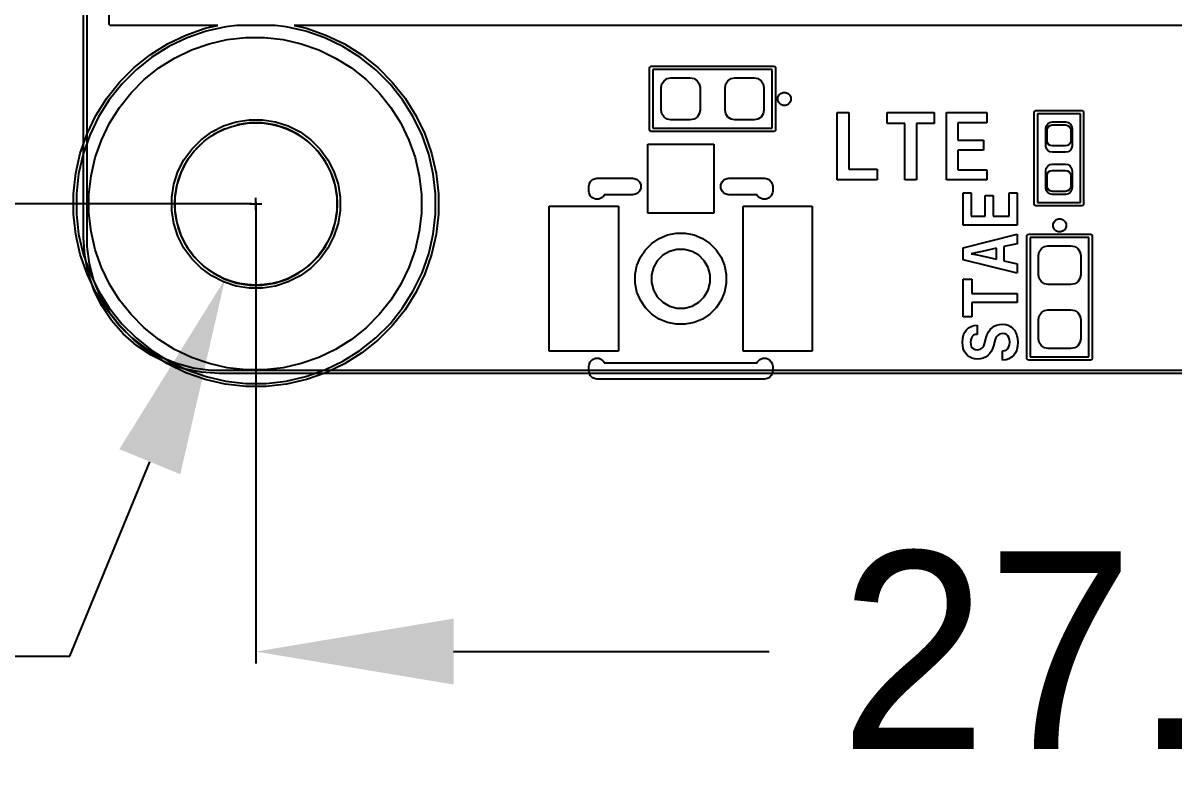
# Model space of a CAD drawing. Extents: x 100 to 191, y -173 to -30.
# Drawn here: x 131.02 to 148.49, y -172.64 to -161.05 of the extents above; entities that cross this region are included whole.
import ezdxf

# ---------------------------------------------------------------- set-up
doc = ezdxf.new("R2010")
doc.units = 0
doc.layers.get('0').update_dxf_attribs({"linetype": 'CONTINUOUS'})
doc.layers.get('Defpoints').update_dxf_attribs({"linetype": 'CONTINUOUS'})
doc.layers.add('BLACK', color=7, linetype='CONTINUOUS')
doc.dimstyles.get("Standard").update_dxf_attribs({"dimtxt": 3, "dimasz": 3, "dimexe": 0.18, "dimexo": 0.0625, "dimgap": 0.09, "dimtad": 0, "dimtih": 1, "dimtoh": 1, "dimzin": 0, "dimdsep": 46, "dimtxsty": 'Standard', "dimcen": 0.09, "dimclrd": 3, "dimclre": 3, "dimclrt": 3, "dimadec": 0, "dimazin": 0, "dimtfac": 1, "dimtofl": 0, "dimtmove": 0, "dimatfit": 3, "dimfxl": 1, "dimtolj": 1, "dimtzin": 0, "dimarcsym": 0})

# ---------------------------------------------------------------- blocks, each defined once
blk = doc.blocks.new('*D12')
at = {"color": 3, "linetype": 'Continuous', "lineweight": -2}
for p, q in [((134.466, -163.8), (134.647, -163.8)), ((134.556, -163.89), (134.556, -163.71)), ((131.731, -170.669), (132.946, -167.714)), ((128.731, -170.669), (131.731, -170.669))]:
    blk.add_line(p, q, dxfattribs=at)
at = {"color": 3, "linetype": 'Continuous'}
blk.add_solid([(132.484, -167.524), (133.409, -167.904), (134.088, -164.939)], dxfattribs=at)
at = {"layer": 'Defpoints', "color": 0, "linetype": 'Continuous'}
for p in [(135.025, -162.661), (134.088, -164.939)]:
    blk.add_point(p, dxfattribs=at)
at = {"color": 3, "linetype": 'Continuous', "insert": (122.641, -170.669), "char_height": 3, "attachment_point": 5}
blk.add_mtext('\\A1;∅2.46', dxfattribs=at)
blk = doc.blocks.new('*D13')
at = {"color": 3, "linetype": 'Continuous', "lineweight": -2}
for p, q in [((134.556, -163.773), (134.556, -170.777)), ((162.319, -163.773), (162.319, -170.777)), ((137.556, -170.597), (142.348, -170.597)), ((159.319, -170.597), (154.528, -170.597))]:
    blk.add_line(p, q, dxfattribs=at)
at = {"color": 3, "linetype": 'Continuous'}
for points in [[(137.556, -170.097), (137.556, -171.097), (134.556, -170.597)], [(159.319, -170.097), (159.319, -171.097), (162.319, -170.597)]]:
    blk.add_solid(points, dxfattribs=at)
at = {"layer": 'Defpoints', "color": 0, "linetype": 'Continuous'}
for p in [(134.556, -163.71), (162.319, -163.71), (162.319, -170.597)]:
    blk.add_point(p, dxfattribs=at)
at = {"color": 3, "linetype": 'Continuous', "insert": (148.438, -170.597), "char_height": 3, "attachment_point": 5}
blk.add_mtext('\\A1;27.76', dxfattribs=at)
blk = doc.blocks.new('*D15')
at = {"color": 3, "linetype": 'Continuous', "lineweight": -2}
for p, q in [((134.512, -52.396), (105.871, -52.391)), ((106.05, -55.391), (106.042, -106.503)), ((106.033, -160.795), (106.041, -109.683)), ((134.494, -163.8), (105.853, -163.795))]:
    blk.add_line(p, q, dxfattribs=at)
at = {"color": 3, "linetype": 'Continuous'}
for points in [[(105.55, -55.391), (106.55, -55.391), (106.051, -52.391)], [(105.533, -160.795), (106.533, -160.795), (106.033, -163.795)]]:
    blk.add_solid(points, dxfattribs=at)
at = {"layer": 'Defpoints', "color": 0, "linetype": 'Continuous'}
for p in [(134.575, -52.396), (106.033, -163.795), (134.556, -163.8)]:
    blk.add_point(p, dxfattribs=at)
at = {"color": 3, "linetype": 'Continuous', "insert": (106.042, -108.093), "char_height": 3, "attachment_point": 5}
blk.add_mtext('\\A1;111.40', dxfattribs=at)

msp = doc.modelspace()

# ---------------------------------------------------------------- linework, layer by layer
at = {"linetype": 'Continuous'}
msp.add_circle((134.5565, -163.8), 1.232059, dxfattribs=at)
at = {"layer": 'BLACK', "linetype": 'Continuous'}
for p, q in [((132.3295, -161.06557), (132.3295, -128.84057)), ((131.9395, -164.315565), (131.9407, -158.241995)), ((131.9907, -158.242005), (131.9895, -164.31557)), ((132.331403, -161.075137), (132.3295, -161.06557)), ((132.344933, -161.088667), (132.331403, -161.075137)), ((132.3545, -161.09057), (132.344933, -161.088667)), ((133.97617, -161.09057), (132.3545, -161.09057)), ((133.21418, -161.371255), (133.494553, -161.236234)), ((133.494553, -161.236234), (133.788281, -161.133454)), ((133.800934, -161.177374), (133.512044, -161.278461)), ((133.788281, -161.133454), (133.97617, -161.09057)), ((134.099326, -161.109268), (133.800934, -161.177374)), ((134.265278, -161.09057), (134.099326, -161.109268)), ((134.847722, -161.09057), (134.265278, -161.09057)), ((135.013674, -161.109268), (134.847722, -161.09057)), ((135.312066, -161.177374), (135.013674, -161.109268)), ((161.73837, -161.09057), (135.13683, -161.09057)), ((135.13683, -161.09057), (135.324719, -161.133454)), ((135.600956, -161.278461), (135.312066, -161.177374)), ((135.324719, -161.133454), (135.618447, -161.236234)), ((135.618447, -161.236234), (135.89882, -161.371255)), ((132.950687, -161.536819), (133.21418, -161.371255)), ((133.236289, -161.411258), (132.977136, -161.574095)), ((133.512044, -161.278461), (133.236289, -161.411258)), ((133.577592, -161.462477), (133.845033, -161.368895)), ((133.845033, -161.368895), (134.12127, -161.305846)), ((134.12127, -161.305846), (134.402829, -161.274122)), ((134.402829, -161.274122), (134.686171, -161.274122)), ((134.686171, -161.274122), (134.96773, -161.305846)), ((134.96773, -161.305846), (135.243967, -161.368895)), ((135.243967, -161.368895), (135.511408, -161.462477)), ((135.876711, -161.411258), (135.600956, -161.278461)), ((136.135864, -161.574095), (135.876711, -161.411258)), ((135.89882, -161.371255), (136.162313, -161.536819)), ((132.707388, -161.730843), (132.950687, -161.536819)), ((132.977136, -161.574095), (132.737844, -161.764923)), ((133.082398, -161.736161), (133.32231, -161.585414)), ((133.32231, -161.585414), (133.577592, -161.462477)), ((135.511408, -161.462477), (135.76669, -161.585414)), ((135.76669, -161.585414), (136.006602, -161.736161)), ((136.375156, -161.764923), (136.135864, -161.574095)), ((136.162313, -161.536819), (136.405612, -161.730843)), ((132.487343, -161.950888), (132.707388, -161.730843)), ((132.860873, -161.912821), (133.082398, -161.736161)), ((136.006602, -161.736161), (136.228127, -161.912821)), ((136.405612, -161.730843), (136.625657, -161.950888)), ((140.532, -161.73557), (140.533903, -161.726003)), ((140.532, -162.67557), (140.532, -161.73557)), ((140.533903, -161.726003), (140.547433, -161.712473)), ((140.547433, -161.712473), (140.557, -161.71057)), ((140.557, -161.71057), (142.417, -161.71057)), ((140.582, -161.76057), (140.582, -162.65057)), ((142.392, -161.76057), (140.582, -161.76057)), ((142.392, -162.65057), (142.392, -161.76057)), ((142.417, -161.71057), (142.426567, -161.712473)), ((142.426567, -161.712473), (142.440097, -161.726003)), ((142.440097, -161.726003), (142.442, -161.73557)), ((142.442, -161.73557), (142.442, -162.67557)), ((132.737844, -161.764923), (132.521423, -161.981344)), ((132.660521, -162.113173), (132.860873, -161.912821)), ((136.228127, -161.912821), (136.428479, -162.113173)), ((136.591577, -161.981344), (136.375156, -161.764923)), ((140.718228, -161.976624), (140.750202, -161.928772)), ((140.718228, -161.976624), (140.750202, -161.928772)), ((140.750202, -161.928772), (140.798054, -161.896798)), ((140.750202, -161.928772), (140.798054, -161.896798)), ((140.798054, -161.896798), (140.8545, -161.88557)), ((140.798054, -161.896798), (140.8545, -161.88557)), ((140.8545, -161.88557), (141.1495, -161.88557)), ((140.8545, -161.88557), (141.1495, -161.88557)), ((141.1495, -161.88557), (141.205946, -161.896798)), ((141.1495, -161.88557), (141.205946, -161.896798)), ((141.205946, -161.896798), (141.253798, -161.928772)), ((141.205946, -161.896798), (141.253798, -161.928772)), ((141.253798, -161.928772), (141.285772, -161.976624)), ((141.253798, -161.928772), (141.285772, -161.976624)), ((141.688228, -161.976624), (141.720202, -161.928772)), ((141.688228, -161.976624), (141.720202, -161.928772)), ((141.720202, -161.928772), (141.768054, -161.896798)), ((141.720202, -161.928772), (141.768054, -161.896798)), ((141.768054, -161.896798), (141.8245, -161.88557)), ((141.768054, -161.896798), (141.8245, -161.88557)), ((141.8245, -161.88557), (142.1195, -161.88557)), ((141.8245, -161.88557), (142.1195, -161.88557)), ((142.1195, -161.88557), (142.175946, -161.896798)), ((142.1195, -161.88557), (142.175946, -161.896798)), ((142.175946, -161.896798), (142.223798, -161.928772)), ((142.175946, -161.896798), (142.223798, -161.928772)), ((142.223798, -161.928772), (142.255772, -161.976624)), ((142.223798, -161.928772), (142.255772, -161.976624)), ((132.293319, -162.194187), (132.487343, -161.950888)), ((132.521423, -161.981344), (132.330595, -162.220636)), ((136.782405, -162.220636), (136.591577, -161.981344)), ((136.625657, -161.950888), (136.819681, -162.194187)), ((140.707, -162.03307), (140.718228, -161.976624)), ((140.707, -162.03307), (140.718228, -161.976624)), ((140.707, -162.37807), (140.707, -162.03307)), ((140.707, -162.37807), (140.707, -162.03307)), ((141.285772, -161.976624), (141.297, -162.03307)), ((141.285772, -161.976624), (141.297, -162.03307)), ((141.297, -162.03307), (141.297, -162.37807)), ((141.297, -162.03307), (141.297, -162.37807)), ((141.677, -162.03307), (141.688228, -161.976624)), ((141.677, -162.03307), (141.688228, -161.976624)), ((141.677, -162.37807), (141.677, -162.03307)), ((141.677, -162.37807), (141.677, -162.03307)), ((142.255772, -161.976624), (142.267, -162.03307)), ((142.255772, -161.976624), (142.267, -162.03307)), ((142.267, -162.03307), (142.267, -162.37807)), ((142.267, -162.03307), (142.267, -162.37807)), ((142.521443, -162.122423), (142.557491, -162.107491)), ((142.557491, -162.107491), (142.596509, -162.107491)), ((142.596509, -162.107491), (142.632557, -162.122423)), ((132.127755, -162.45768), (132.293319, -162.194187)), ((132.330595, -162.220636), (132.167758, -162.479789)), ((132.483861, -162.334698), (132.660521, -162.113173)), ((136.428479, -162.113173), (136.605139, -162.334698)), ((136.945242, -162.479789), (136.782405, -162.220636)), ((136.819681, -162.194187), (136.985245, -162.45768)), ((142.478921, -162.186061), (142.493853, -162.150013)), ((142.478921, -162.225079), (142.478921, -162.186061)), ((142.493853, -162.261127), (142.478921, -162.225079)), ((142.493853, -162.150013), (142.521443, -162.122423)), ((142.521443, -162.288717), (142.493853, -162.261127)), ((142.632557, -162.122423), (142.660147, -162.150013)), ((142.660147, -162.261127), (142.632557, -162.288717)), ((142.660147, -162.150013), (142.675079, -162.186061)), ((142.675079, -162.225079), (142.660147, -162.261127)), ((142.675079, -162.186061), (142.675079, -162.225079)), ((131.992734, -162.738053), (132.127755, -162.45768)), ((132.333114, -162.57461), (132.483861, -162.334698)), ((136.605139, -162.334698), (136.755886, -162.57461)), ((136.985245, -162.45768), (137.120266, -162.738053)), ((140.718228, -162.434516), (140.707, -162.37807)), ((140.718228, -162.434516), (140.707, -162.37807)), ((140.750202, -162.482368), (140.718228, -162.434516)), ((140.750202, -162.482368), (140.718228, -162.434516)), ((141.285772, -162.434516), (141.253798, -162.482368)), ((141.285772, -162.434516), (141.253798, -162.482368)), ((141.297, -162.37807), (141.285772, -162.434516)), ((141.297, -162.37807), (141.285772, -162.434516)), ((141.688228, -162.434516), (141.677, -162.37807)), ((141.688228, -162.434516), (141.677, -162.37807)), ((141.720202, -162.482368), (141.688228, -162.434516)), ((141.720202, -162.482368), (141.688228, -162.434516)), ((142.255772, -162.434516), (142.223798, -162.482368)), ((142.255772, -162.434516), (142.223798, -162.482368)), ((142.267, -162.37807), (142.255772, -162.434516)), ((142.267, -162.37807), (142.255772, -162.434516)), ((142.557491, -162.303649), (142.521443, -162.288717)), ((142.596509, -162.303649), (142.557491, -162.303649)), ((142.632557, -162.288717), (142.596509, -162.303649)), ((143.378603, -163.43557), (143.378603, -162.414268)), ((143.378603, -162.414268), (143.553481, -162.414268)), ((143.553481, -162.414268), (143.553481, -163.27327)), ((144.138076, -162.576567), (144.138076, -162.414268)), ((144.138076, -162.414268), (144.848762, -162.414268)), ((144.848762, -162.414268), (144.848762, -162.576567)), ((145.036035, -163.43557), (145.036035, -162.414268)), ((145.036035, -162.414268), (145.64884, -162.414268)), ((145.64884, -162.414268), (145.64884, -162.566798)), ((146.3695, -162.40557), (146.371403, -162.396003)), ((146.3695, -163.80557), (146.3695, -162.40557)), ((146.371403, -162.396003), (146.384933, -162.382473)), ((146.384933, -162.382473), (146.3945, -162.38057)), ((146.3945, -162.38057), (147.0945, -162.38057)), ((146.4195, -162.43057), (146.4195, -163.78057)), ((147.0695, -162.43057), (146.4195, -162.43057)), ((147.0695, -163.78057), (147.0695, -162.43057)), ((147.0945, -162.38057), (147.104067, -162.382473)), ((147.104067, -162.382473), (147.117597, -162.396003)), ((147.117597, -162.396003), (147.1195, -162.40557)), ((147.1195, -162.40557), (147.1195, -163.80557)), ((132.167758, -162.479789), (132.034961, -162.755544)), ((132.210177, -162.829892), (132.333114, -162.57461)), ((133.886626, -162.706865), (134.065877, -162.615532)), ((134.065877, -162.615532), (134.257209, -162.553364)), ((134.257209, -162.553364), (134.455911, -162.521893)), ((134.459535, -162.567941), (134.267992, -162.598278)), ((134.455911, -162.521893), (134.657089, -162.521893)), ((134.653465, -162.567941), (134.459535, -162.567941)), ((134.845008, -162.598278), (134.653465, -162.567941)), ((134.657089, -162.521893), (134.855791, -162.553364)), ((135.029447, -162.658206), (134.845008, -162.598278)), ((134.855791, -162.553364), (135.047123, -162.615532)), ((135.047123, -162.615532), (135.226374, -162.706865)), ((136.755886, -162.57461), (136.878823, -162.829892)), ((137.078039, -162.755544), (136.945242, -162.479789)), ((140.798054, -162.514342), (140.750202, -162.482368)), ((140.798054, -162.514342), (140.750202, -162.482368)), ((140.8545, -162.52557), (140.798054, -162.514342)), ((140.8545, -162.52557), (140.798054, -162.514342)), ((141.1495, -162.52557), (140.8545, -162.52557)), ((141.1495, -162.52557), (140.8545, -162.52557)), ((141.205946, -162.514342), (141.1495, -162.52557)), ((141.205946, -162.514342), (141.1495, -162.52557)), ((141.253798, -162.482368), (141.205946, -162.514342)), ((141.253798, -162.482368), (141.205946, -162.514342)), ((141.768054, -162.514342), (141.720202, -162.482368)), ((141.768054, -162.514342), (141.720202, -162.482368)), ((141.8245, -162.52557), (141.768054, -162.514342)), ((141.8245, -162.52557), (141.768054, -162.514342)), ((142.1195, -162.52557), (141.8245, -162.52557)), ((142.1195, -162.52557), (141.8245, -162.52557)), ((142.175946, -162.514342), (142.1195, -162.52557)), ((142.175946, -162.514342), (142.1195, -162.52557)), ((142.223798, -162.482368), (142.175946, -162.514342)), ((142.223798, -162.482368), (142.175946, -162.514342)), ((144.405278, -162.576567), (144.138076, -162.576567)), ((144.405278, -163.43557), (144.405278, -162.576567)), ((144.848762, -162.576567), (144.58156, -162.576567)), ((144.58156, -162.576567), (144.58156, -163.43557)), ((145.64884, -162.566798), (145.208104, -162.566798)), ((145.208104, -162.566798), (145.208104, -162.832595)), ((146.5445, -162.65557), (146.552112, -162.617302)), ((146.552112, -162.617302), (146.573789, -162.584859)), ((146.570552, -162.650647), (146.587785, -162.624855)), ((146.573789, -162.584859), (146.606232, -162.563182)), ((146.587785, -162.624855), (146.613577, -162.607622)), ((146.606232, -162.563182), (146.6445, -162.55557)), ((146.613577, -162.607622), (146.644, -162.60157)), ((146.644, -162.60157), (146.845, -162.60157)), ((146.6445, -162.55557), (146.8445, -162.55557)), ((146.8445, -162.55557), (146.882768, -162.563182)), ((146.845, -162.60157), (146.875423, -162.607622)), ((146.875423, -162.607622), (146.901215, -162.624855)), ((146.882768, -162.563182), (146.915211, -162.584859)), ((146.901215, -162.624855), (146.918448, -162.650647)), ((146.915211, -162.584859), (146.936888, -162.617302)), ((146.936888, -162.617302), (146.9445, -162.65557)), ((131.889954, -163.031781), (131.992734, -162.738053)), ((132.034961, -162.755544), (131.933874, -163.044434)), ((133.723869, -162.825115), (133.886626, -162.706865)), ((134.083553, -162.658206), (133.91076, -162.746248)), ((135.20224, -162.746248), (135.029447, -162.658206)), ((135.359133, -162.860238), (135.20224, -162.746248)), ((135.226374, -162.706865), (135.389131, -162.825115)), ((137.179126, -163.044434), (137.078039, -162.755544)), ((137.120266, -162.738053), (137.223046, -163.031781)), ((140.533903, -162.685137), (140.532, -162.67557)), ((140.547433, -162.698667), (140.533903, -162.685137)), ((140.557, -162.70057), (140.547433, -162.698667)), ((142.417, -162.70057), (140.557, -162.70057)), ((140.582, -162.65057), (142.392, -162.65057)), ((142.426567, -162.698667), (142.417, -162.70057)), ((142.440097, -162.685137), (142.426567, -162.698667)), ((142.442, -162.67557), (142.440097, -162.685137)), ((146.5445, -162.91557), (146.5445, -162.65557)), ((146.5645, -162.68107), (146.570552, -162.650647)), ((146.5645, -162.84007), (146.5645, -162.68107)), ((146.918448, -162.650647), (146.9245, -162.68107)), ((146.9245, -162.68107), (146.9245, -162.84007)), ((146.9445, -162.65557), (146.9445, -162.91557)), ((132.116595, -163.097333), (132.210177, -162.829892)), ((133.463365, -163.130126), (133.581615, -162.967369)), ((133.581615, -162.967369), (133.723869, -162.825115)), ((133.753867, -162.860238), (133.616738, -162.997367)), ((135.496262, -162.997367), (135.359133, -162.860238)), ((135.389131, -162.825115), (135.531385, -162.967369)), ((135.531385, -162.967369), (135.649635, -163.130126)), ((136.878823, -162.829892), (136.972405, -163.097333)), ((140.5045, -163.94057), (140.5045, -162.89057)), ((140.5045, -162.89057), (141.5045, -162.89057)), ((140.5045, -163.94057), (140.5045, -162.89057)), ((140.5045, -162.89057), (141.5045, -162.89057)), ((141.5045, -162.89057), (141.5045, -163.94057)), ((141.5045, -162.89057), (141.5045, -163.94057)), ((145.208104, -162.832595), (145.599869, -162.832595)), ((145.599869, -162.983659), (145.208104, -162.983659)), ((145.208104, -162.983659), (145.208104, -163.283101)), ((145.599869, -162.832595), (145.599869, -162.983659)), ((146.552112, -162.953838), (146.5445, -162.91557)), ((146.573789, -162.986281), (146.552112, -162.953838)), ((146.570552, -162.870493), (146.5645, -162.84007)), ((146.587785, -162.896285), (146.570552, -162.870493)), ((146.606232, -163.007958), (146.573789, -162.986281)), ((146.613577, -162.913518), (146.587785, -162.896285)), ((146.644, -162.91957), (146.613577, -162.913518)), ((146.845, -162.91957), (146.644, -162.91957)), ((146.875423, -162.913518), (146.845, -162.91957)), ((146.901215, -162.896285), (146.875423, -162.913518)), ((146.915211, -162.986281), (146.882768, -163.007958)), ((146.918448, -162.870493), (146.901215, -162.896285)), ((146.936888, -162.953838), (146.915211, -162.986281)), ((146.9245, -162.84007), (146.918448, -162.870493)), ((146.9445, -162.91557), (146.936888, -162.953838)), ((131.820708, -163.33517), (131.889954, -163.031781)), ((131.933874, -163.044434), (131.865768, -163.342826)), ((132.053546, -163.37357), (132.116595, -163.097333)), ((133.372032, -163.309377), (133.463365, -163.130126)), ((133.502748, -163.15426), (133.414706, -163.327053)), ((133.616738, -162.997367), (133.502748, -163.15426)), ((135.610252, -163.15426), (135.496262, -162.997367)), ((135.698294, -163.327053), (135.610252, -163.15426)), ((135.649635, -163.130126), (135.740968, -163.309377)), ((136.972405, -163.097333), (137.035454, -163.37357)), ((137.247232, -163.342826), (137.179126, -163.044434)), ((137.223046, -163.031781), (137.292292, -163.33517)), ((146.6445, -163.01557), (146.606232, -163.007958)), ((146.8445, -163.01557), (146.6445, -163.01557)), ((146.882768, -163.007958), (146.8445, -163.01557)), ((131.785866, -163.644405), (131.820708, -163.33517)), ((133.309864, -163.500709), (133.372032, -163.309377)), ((133.414706, -163.327053), (133.354778, -163.511492)), ((135.758222, -163.511492), (135.698294, -163.327053)), ((135.740968, -163.309377), (135.803136, -163.500709)), ((137.292292, -163.33517), (137.327134, -163.644405)), ((143.553481, -163.27327), (143.987195, -163.27327)), ((143.987195, -163.27327), (143.987195, -163.43557)), ((145.208104, -163.283101), (145.64884, -163.283101)), ((145.64884, -163.283101), (145.64884, -163.43557)), ((146.5445, -163.29557), (146.552112, -163.257302)), ((146.5445, -163.55557), (146.5445, -163.29557)), ((146.552112, -163.257302), (146.573789, -163.224859)), ((146.570552, -163.340647), (146.587785, -163.314855)), ((146.573789, -163.224859), (146.606232, -163.203182)), ((146.587785, -163.314855), (146.613577, -163.297622)), ((146.606232, -163.203182), (146.6445, -163.19557)), ((146.613577, -163.297622), (146.644, -163.29157)), ((146.644, -163.29157), (146.845, -163.29157)), ((146.6445, -163.19557), (146.8445, -163.19557)), ((146.8445, -163.19557), (146.882768, -163.203182)), ((146.845, -163.29157), (146.875423, -163.297622)), ((146.875423, -163.297622), (146.901215, -163.314855)), ((146.882768, -163.203182), (146.915211, -163.224859)), ((146.901215, -163.314855), (146.918448, -163.340647)), ((146.915211, -163.224859), (146.936888, -163.257302)), ((146.936888, -163.257302), (146.9445, -163.29557)), ((146.9445, -163.29557), (146.9445, -163.55557)), ((131.865768, -163.342826), (131.8315, -163.646967)), ((132.021822, -163.655129), (132.053546, -163.37357)), ((133.278393, -163.699411), (133.309864, -163.500709)), ((135.803136, -163.500709), (135.834607, -163.699411)), ((137.035454, -163.37357), (137.067178, -163.655129)), ((137.2815, -163.646967), (137.247232, -163.342826)), ((139.611902, -163.511184), (139.630566, -163.466124)), ((139.630566, -163.466124), (139.665054, -163.431636)), ((139.665054, -163.431636), (139.710114, -163.412972)), ((139.710114, -163.412972), (139.7345, -163.41057)), ((139.7345, -163.41057), (140.2745, -163.41057)), ((140.2745, -163.41057), (140.298886, -163.412972)), ((140.298886, -163.412972), (140.343946, -163.431636)), ((140.343946, -163.431636), (140.378434, -163.466124)), ((140.378434, -163.466124), (140.397098, -163.511184)), ((141.611902, -163.511184), (141.630566, -163.466124)), ((141.630566, -163.466124), (141.665054, -163.431636)), ((141.665054, -163.431636), (141.710114, -163.412972)), ((141.710114, -163.412972), (141.7345, -163.41057)), ((141.7345, -163.41057), (142.2745, -163.41057)), ((142.2745, -163.41057), (142.298886, -163.412972)), ((142.298886, -163.412972), (142.343946, -163.431636)), ((142.343946, -163.431636), (142.378434, -163.466124)), ((142.378434, -163.466124), (142.397098, -163.511184)), ((143.987195, -163.43557), (143.378603, -163.43557)), ((144.58156, -163.43557), (144.405278, -163.43557)), ((145.64884, -163.43557), (145.036035, -163.43557)), ((146.5645, -163.37107), (146.570552, -163.340647)), ((146.5645, -163.53007), (146.5645, -163.37107)), ((146.918448, -163.340647), (146.9245, -163.37107)), ((146.9245, -163.37107), (146.9245, -163.53007)), ((131.785866, -163.646967), (131.785866, -163.644405)), ((131.785866, -163.955595), (131.785866, -163.646967)), ((131.8315, -163.646967), (131.8315, -163.953033)), ((132.021822, -163.938471), (132.021822, -163.655129)), ((133.354778, -163.511492), (133.324441, -163.703035)), ((135.788559, -163.703035), (135.758222, -163.511492)), ((137.067178, -163.655129), (137.067178, -163.938471)), ((137.2815, -163.953033), (137.2815, -163.646967)), ((137.327134, -163.644405), (137.327134, -163.955595)), ((139.6095, -163.53557), (139.611902, -163.511184)), ((139.6095, -163.60557), (139.6095, -163.53557)), ((139.611902, -163.629956), (139.6095, -163.60557)), ((139.630566, -163.675016), (139.611902, -163.629956)), ((139.665054, -163.709504), (139.630566, -163.675016)), ((139.838434, -163.675016), (139.803946, -163.709504)), ((139.844418, -163.66057), (139.838434, -163.675016)), ((140.2745, -163.66057), (139.844418, -163.66057)), ((140.298886, -163.658168), (140.2745, -163.66057)), ((140.343946, -163.639504), (140.298886, -163.658168)), ((140.378434, -163.605016), (140.343946, -163.639504)), ((140.397098, -163.559956), (140.378434, -163.605016)), ((140.397098, -163.511184), (140.397098, -163.559956)), ((141.611902, -163.559956), (141.611902, -163.511184)), ((141.630566, -163.605016), (141.611902, -163.559956)), ((141.665054, -163.639504), (141.630566, -163.605016)), ((141.710114, -163.658168), (141.665054, -163.639504)), ((141.7345, -163.66057), (141.710114, -163.658168)), ((142.164582, -163.66057), (141.7345, -163.66057)), ((142.170566, -163.675016), (142.164582, -163.66057)), ((142.205054, -163.709504), (142.170566, -163.675016)), ((142.378434, -163.675016), (142.343946, -163.709504)), ((142.397098, -163.629956), (142.378434, -163.675016)), ((142.397098, -163.511184), (142.3995, -163.53557)), ((142.3995, -163.60557), (142.397098, -163.629956)), ((142.3995, -163.53557), (142.3995, -163.60557)), ((145.291458, -164.122967), (145.291458, -163.632722)), ((145.291458, -163.632722), (145.413482, -163.632722)), ((145.413482, -163.632722), (145.413482, -163.985311)), ((145.62612, -163.985311), (145.62612, -163.671899)), ((145.62612, -163.671899), (145.746971, -163.671899)), ((145.746971, -163.671899), (145.746971, -163.985311)), ((145.986525, -163.985311), (145.986525, -163.632722)), ((145.986525, -163.632722), (146.1085, -163.632722)), ((146.1085, -163.632722), (146.1085, -164.122967)), ((146.552112, -163.593838), (146.5445, -163.55557)), ((146.573789, -163.626281), (146.552112, -163.593838)), ((146.570552, -163.560493), (146.5645, -163.53007)), ((146.587785, -163.586285), (146.570552, -163.560493)), ((146.606232, -163.647958), (146.573789, -163.626281)), ((146.613577, -163.603518), (146.587785, -163.586285)), ((146.6445, -163.65557), (146.606232, -163.647958)), ((146.644, -163.60957), (146.613577, -163.603518)), ((146.845, -163.60957), (146.644, -163.60957)), ((146.8445, -163.65557), (146.6445, -163.65557)), ((146.882768, -163.647958), (146.8445, -163.65557)), ((146.875423, -163.603518), (146.845, -163.60957)), ((146.901215, -163.586285), (146.875423, -163.603518)), ((146.915211, -163.626281), (146.882768, -163.647958)), ((146.918448, -163.560493), (146.901215, -163.586285)), ((146.936888, -163.593838), (146.915211, -163.626281)), ((146.9245, -163.53007), (146.918448, -163.560493)), ((146.9445, -163.55557), (146.936888, -163.593838)), ((133.278393, -163.703035), (133.278393, -163.699411)), ((133.278393, -163.900589), (133.278393, -163.703035)), ((133.324441, -163.703035), (133.324441, -163.896965)), ((135.788559, -163.896965), (135.788559, -163.703035)), ((135.834607, -163.699411), (135.834607, -163.900589)), ((139.0095, -166.03557), (139.0095, -163.83557)), ((139.0095, -163.83557), (140.0595, -163.83557)), ((139.0095, -166.03557), (139.0095, -163.83557)), ((139.0095, -163.83557), (140.0595, -163.83557)), ((139.710114, -163.728168), (139.665054, -163.709504)), ((139.758886, -163.728168), (139.710114, -163.728168)), ((139.803946, -163.709504), (139.758886, -163.728168)), ((140.0595, -163.83557), (140.0595, -166.03557)), ((140.0595, -163.83557), (140.0595, -166.03557)), ((141.9495, -166.03557), (141.9495, -163.83557)), ((141.9495, -163.83557), (142.9995, -163.83557)), ((141.9495, -166.03557), (141.9495, -163.83557)), ((141.9495, -163.83557), (142.9995, -163.83557)), ((142.250114, -163.728168), (142.205054, -163.709504)), ((142.298886, -163.728168), (142.250114, -163.728168)), ((142.343946, -163.709504), (142.298886, -163.728168)), ((142.9995, -163.83557), (142.9995, -166.03557)), ((142.9995, -163.83557), (142.9995, -166.03557)), ((146.371403, -163.815137), (146.3695, -163.80557)), ((146.384933, -163.828667), (146.371403, -163.815137)), ((146.3945, -163.83057), (146.384933, -163.828667)), ((147.0945, -163.83057), (146.3945, -163.83057)), ((146.4195, -163.78057), (147.0695, -163.78057)), ((147.104067, -163.828667), (147.0945, -163.83057)), ((147.117597, -163.815137), (147.104067, -163.828667)), ((147.1195, -163.80557), (147.117597, -163.815137)), ((131.820708, -164.26483), (131.785866, -163.955595)), ((131.8315, -163.953033), (131.865768, -164.257174)), ((132.053546, -164.22003), (132.021822, -163.938471)), ((133.309864, -164.099291), (133.278393, -163.900589)), ((133.324441, -163.896965), (133.354778, -164.088508)), ((135.758222, -164.088508), (135.788559, -163.896965)), ((135.834607, -163.900589), (135.803136, -164.099291)), ((137.067178, -163.938471), (137.035454, -164.22003)), ((137.247232, -164.257174), (137.2815, -163.953033)), ((137.327134, -163.955595), (137.292292, -164.26483)), ((141.5045, -163.94057), (140.5045, -163.94057)), ((141.5045, -163.94057), (140.5045, -163.94057)), ((145.413482, -163.985311), (145.62612, -163.985311)), ((145.746971, -163.985311), (145.986525, -163.985311)), ((146.698943, -164.042423), (146.734991, -164.027491)), ((146.734991, -164.027491), (146.774009, -164.027491)), ((146.774009, -164.027491), (146.810057, -164.042423)), ((133.372032, -164.290623), (133.309864, -164.099291)), ((133.354778, -164.088508), (133.414706, -164.272947)), ((135.698294, -164.272947), (135.758222, -164.088508)), ((135.803136, -164.099291), (135.740968, -164.290623)), ((146.1085, -164.122967), (145.291458, -164.122967)), ((146.656421, -164.106061), (146.671353, -164.070013)), ((146.656421, -164.145079), (146.656421, -164.106061)), ((146.671353, -164.181127), (146.656421, -164.145079)), ((146.671353, -164.070013), (146.698943, -164.042423)), ((146.698943, -164.208717), (146.671353, -164.181127)), ((146.734991, -164.223649), (146.698943, -164.208717)), ((146.810057, -164.208717), (146.774009, -164.223649)), ((146.810057, -164.042423), (146.837647, -164.070013)), ((146.837647, -164.181127), (146.810057, -164.208717)), ((146.837647, -164.070013), (146.852579, -164.106061)), ((146.852579, -164.145079), (146.837647, -164.181127)), ((146.852579, -164.106061), (146.852579, -164.145079)), ((131.889954, -164.568219), (131.820708, -164.26483)), ((131.865768, -164.257174), (131.933874, -164.555566)), ((131.9395, -164.315568), (131.9395, -164.315565)), ((131.9395, -164.31557), (131.9395, -164.315568)), ((131.939501, -164.31557), (131.9395, -164.31557)), ((131.939544, -164.315787), (131.939501, -164.31557)), ((131.957124, -164.584061), (131.939544, -164.315787)), ((131.9895, -164.31557), (131.98953, -164.31557)), ((131.98953, -164.31557), (131.989528, -164.447115)), ((132.116595, -164.496267), (132.053546, -164.22003)), ((133.463365, -164.469874), (133.372032, -164.290623)), ((133.414706, -164.272947), (133.502748, -164.44574)), ((135.610252, -164.44574), (135.698294, -164.272947)), ((135.740968, -164.290623), (135.649635, -164.469874)), ((137.035454, -164.22003), (136.972405, -164.496267)), ((137.179126, -164.555566), (137.247232, -164.257174)), ((137.292292, -164.26483), (137.223046, -164.568219)), ((140.563597, -164.398328), (140.676879, -164.322635)), ((140.676879, -164.322635), (140.802752, -164.270496)), ((140.802752, -164.270496), (140.936378, -164.243917)), ((140.936378, -164.243917), (141.072622, -164.243917)), ((141.072622, -164.243917), (141.206248, -164.270496)), ((141.206248, -164.270496), (141.332121, -164.322635)), ((141.332121, -164.322635), (141.445403, -164.398328)), ((145.291458, -164.467496), (146.1085, -164.260475)), ((146.1085, -164.260475), (146.1085, -164.403699)), ((146.2595, -164.28557), (146.261403, -164.276003)), ((146.2595, -166.14557), (146.2595, -164.28557)), ((146.261403, -164.276003), (146.274933, -164.262473)), ((146.274933, -164.262473), (146.2845, -164.26057)), ((146.2845, -164.26057), (147.2245, -164.26057)), ((146.3095, -164.31057), (146.3095, -166.12057)), ((147.1995, -164.31057), (146.3095, -164.31057)), ((146.774009, -164.223649), (146.734991, -164.223649)), ((147.1995, -166.12057), (147.1995, -164.31057)), ((147.2245, -164.26057), (147.234067, -164.262473)), ((147.234067, -164.262473), (147.247597, -164.276003)), ((147.247597, -164.276003), (147.2495, -164.28557)), ((147.2495, -164.28557), (147.2495, -166.14557)), ((131.933874, -164.555566), (132.034961, -164.844456)), ((131.989528, -164.447115), (132.023865, -164.707955)), ((132.210177, -164.763708), (132.116595, -164.496267)), ((133.581615, -164.632631), (133.463365, -164.469874)), ((133.502748, -164.44574), (133.616738, -164.602633)), ((135.496262, -164.602633), (135.610252, -164.44574)), ((135.649635, -164.469874), (135.531385, -164.632631)), ((136.972405, -164.496267), (136.878823, -164.763708)), ((137.078039, -164.844456), (137.179126, -164.555566)), ((140.391565, -164.607949), (140.467258, -164.494667)), ((140.467258, -164.494667), (140.563597, -164.398328)), ((140.832736, -164.520896), (140.731264, -164.579481)), ((140.945915, -164.49057), (140.832736, -164.520896)), ((141.063085, -164.49057), (140.945915, -164.49057)), ((141.176264, -164.520896), (141.063085, -164.49057)), ((141.277736, -164.579481), (141.176264, -164.520896)), ((141.445403, -164.398328), (141.541742, -164.494667)), ((141.541742, -164.494667), (141.617435, -164.607949)), ((145.291458, -164.557035), (145.291458, -164.467496)), ((145.291458, -164.647698), (145.291458, -164.557035)), ((145.477816, -164.544774), (145.413482, -164.557035)), ((145.413482, -164.557035), (145.477816, -164.569394)), ((145.576881, -164.523476), (145.477816, -164.544774)), ((145.796259, -164.474237), (145.576881, -164.523476)), ((145.796259, -164.639882), (145.796259, -164.474237)), ((146.1085, -164.403699), (145.910419, -164.448493)), ((145.910419, -164.448493), (145.910419, -164.665625)), ((146.4345, -164.58307), (146.445728, -164.526624)), ((146.4345, -164.58307), (146.445728, -164.526624)), ((146.445728, -164.526624), (146.477702, -164.478772)), ((146.445728, -164.526624), (146.477702, -164.478772)), ((146.477702, -164.478772), (146.525554, -164.446798)), ((146.477702, -164.478772), (146.525554, -164.446798)), ((146.525554, -164.446798), (146.582, -164.43557)), ((146.525554, -164.446798), (146.582, -164.43557)), ((146.582, -164.43557), (146.927, -164.43557)), ((146.582, -164.43557), (146.927, -164.43557)), ((146.927, -164.43557), (146.983446, -164.446798)), ((146.927, -164.43557), (146.983446, -164.446798)), ((146.983446, -164.446798), (147.031298, -164.478772)), ((146.983446, -164.446798), (147.031298, -164.478772)), ((147.031298, -164.478772), (147.063272, -164.526624)), ((147.031298, -164.478772), (147.063272, -164.526624)), ((147.063272, -164.526624), (147.0745, -164.58307)), ((147.063272, -164.526624), (147.0745, -164.58307)), ((131.992734, -164.861947), (131.889954, -164.568219)), ((132.009613, -164.847959), (131.957124, -164.584061)), ((132.023865, -164.707955), (132.091955, -164.962081)), ((133.723869, -164.774885), (133.581615, -164.632631)), ((133.616738, -164.602633), (133.753867, -164.739762)), ((135.359133, -164.739762), (135.496262, -164.602633)), ((135.531385, -164.632631), (135.389131, -164.774885)), ((137.223046, -164.568219), (137.120266, -164.861947)), ((140.339426, -164.733822), (140.391565, -164.607949)), ((140.648411, -164.662334), (140.589826, -164.763806)), ((140.731264, -164.579481), (140.648411, -164.662334)), ((141.360589, -164.662334), (141.277736, -164.579481)), ((141.419174, -164.763806), (141.360589, -164.662334)), ((141.617435, -164.607949), (141.669574, -164.733822)), ((146.1085, -164.853643), (145.291458, -164.647698)), ((145.477816, -164.569394), (145.575757, -164.590643)), ((145.575757, -164.590643), (145.796259, -164.639882)), ((145.910419, -164.665625), (146.1085, -164.710371)), ((146.1085, -164.710371), (146.1085, -164.853643)), ((146.4345, -164.87807), (146.4345, -164.58307)), ((146.4345, -164.87807), (146.4345, -164.58307)), ((147.0745, -164.58307), (147.0745, -164.87807)), ((147.0745, -164.58307), (147.0745, -164.87807)), ((132.127755, -165.14232), (131.992734, -164.861947)), ((132.096099, -165.102747), (132.009613, -164.847959)), ((132.034961, -164.844456), (132.167758, -165.120211)), ((132.333114, -165.01899), (132.210177, -164.763708)), ((133.886626, -164.893135), (133.723869, -164.774885)), ((133.753867, -164.739762), (133.91076, -164.853752)), ((134.065877, -164.984468), (133.886626, -164.893135)), ((133.91076, -164.853752), (134.083553, -164.941794)), ((135.029447, -164.941794), (135.20224, -164.853752)), ((135.226374, -164.893135), (135.047123, -164.984468)), ((135.20224, -164.853752), (135.359133, -164.739762)), ((135.389131, -164.774885), (135.226374, -164.893135)), ((136.878823, -164.763708), (136.755886, -165.01899)), ((136.945242, -165.120211), (137.078039, -164.844456)), ((137.120266, -164.861947), (136.985245, -165.14232)), ((140.312847, -164.867448), (140.339426, -164.733822)), ((140.312847, -164.876985), (140.312847, -164.867448)), ((140.312847, -165.003692), (140.312847, -164.876985)), ((140.589826, -164.763806), (140.5595, -164.876985)), ((140.5595, -164.876985), (140.5595, -164.994155)), ((141.4495, -164.876985), (141.419174, -164.763806)), ((141.4495, -164.994155), (141.4495, -164.876985)), ((141.669574, -164.733822), (141.696153, -164.867448)), ((141.696153, -164.867448), (141.696153, -165.003692)), ((146.445728, -164.934516), (146.4345, -164.87807)), ((146.445728, -164.934516), (146.4345, -164.87807)), ((147.0745, -164.87807), (147.063272, -164.934516)), ((147.0745, -164.87807), (147.063272, -164.934516)), ((132.091955, -164.962081), (132.192632, -165.205146)), ((132.483861, -165.258902), (132.333114, -165.01899)), ((134.257209, -165.046636), (134.065877, -164.984468)), ((134.083553, -164.941794), (134.267992, -165.001722)), ((134.455911, -165.078107), (134.257209, -165.046636)), ((134.267992, -165.001722), (134.459535, -165.032059)), ((134.657089, -165.078107), (134.455911, -165.078107)), ((134.459535, -165.032059), (134.653465, -165.032059)), ((134.653465, -165.032059), (134.845008, -165.001722)), ((134.855791, -165.046636), (134.657089, -165.078107)), ((134.845008, -165.001722), (135.029447, -164.941794)), ((135.047123, -164.984468), (134.855791, -165.046636)), ((136.755886, -165.01899), (136.605139, -165.258902)), ((140.339426, -165.137318), (140.312847, -165.003692)), ((140.5595, -164.994155), (140.589826, -165.107334)), ((141.419174, -165.107334), (141.4495, -164.994155)), ((141.696153, -165.003692), (141.669574, -165.137318)), ((145.291458, -165.512708), (145.291458, -164.94416)), ((145.291458, -164.94416), (145.421298, -164.94416)), ((145.421298, -164.94416), (145.421298, -165.157921)), ((146.477702, -164.982368), (146.445728, -164.934516)), ((146.477702, -164.982368), (146.445728, -164.934516)), ((146.525554, -165.014342), (146.477702, -164.982368)), ((146.525554, -165.014342), (146.477702, -164.982368)), ((146.582, -165.02557), (146.525554, -165.014342)), ((146.582, -165.02557), (146.525554, -165.014342)), ((146.927, -165.02557), (146.582, -165.02557)), ((146.927, -165.02557), (146.582, -165.02557)), ((146.983446, -165.014342), (146.927, -165.02557)), ((146.983446, -165.014342), (146.927, -165.02557)), ((147.031298, -164.982368), (146.983446, -165.014342)), ((147.031298, -164.982368), (146.983446, -165.014342)), ((147.063272, -164.934516), (147.031298, -164.982368)), ((147.063272, -164.934516), (147.031298, -164.982368)), ((132.215102, -165.344067), (132.096099, -165.102747)), ((132.293319, -165.405813), (132.127755, -165.14232)), ((132.167758, -165.120211), (132.330595, -165.379364)), ((132.192632, -165.205146), (132.324175, -165.43299)), ((136.782405, -165.379364), (136.945242, -165.120211)), ((136.985245, -165.14232), (136.819681, -165.405813)), ((140.391565, -165.263191), (140.339426, -165.137318)), ((140.589826, -165.107334), (140.648411, -165.208806)), ((140.648411, -165.208806), (140.731264, -165.291659)), ((141.277736, -165.291659), (141.360589, -165.208806)), ((141.360589, -165.208806), (141.419174, -165.107334)), ((141.669574, -165.137318), (141.617435, -165.263191)), ((145.421298, -165.157921), (146.1085, -165.157921)), ((146.1085, -165.157921), (146.1085, -165.298947)), ((132.364585, -165.56779), (132.215102, -165.344067)), ((132.487343, -165.649112), (132.293319, -165.405813)), ((132.330595, -165.379364), (132.521423, -165.618656)), ((132.660521, -165.480427), (132.483861, -165.258902)), ((136.605139, -165.258902), (136.428479, -165.480427)), ((136.591577, -165.618656), (136.782405, -165.379364)), ((136.819681, -165.405813), (136.625657, -165.649112)), ((140.467258, -165.376473), (140.391565, -165.263191)), ((140.563597, -165.472812), (140.467258, -165.376473)), ((140.731264, -165.291659), (140.832736, -165.350244)), ((140.832736, -165.350244), (140.945915, -165.38057)), ((140.945915, -165.38057), (141.063085, -165.38057)), ((141.063085, -165.38057), (141.176264, -165.350244)), ((141.176264, -165.350244), (141.277736, -165.291659)), ((141.541742, -165.376473), (141.445403, -165.472812)), ((141.617435, -165.263191), (141.541742, -165.376473)), ((146.1085, -165.298947), (145.421298, -165.298947)), ((145.421298, -165.298947), (145.421298, -165.512708)), ((146.477702, -165.448772), (146.525554, -165.416798)), ((146.477702, -165.448772), (146.525554, -165.416798)), ((146.525554, -165.416798), (146.582, -165.40557)), ((146.525554, -165.416798), (146.582, -165.40557)), ((146.582, -165.40557), (146.927, -165.40557)), ((146.582, -165.40557), (146.927, -165.40557)), ((146.927, -165.40557), (146.983446, -165.416798)), ((146.927, -165.40557), (146.983446, -165.416798)), ((146.983446, -165.416798), (147.031298, -165.448772)), ((146.983446, -165.416798), (147.031298, -165.448772)), ((132.324175, -165.43299), (132.484332, -165.641714)), ((132.541992, -165.770087), (132.364585, -165.56779)), ((132.860873, -165.680779), (132.660521, -165.480427)), ((136.428479, -165.480427), (136.228127, -165.680779)), ((140.676879, -165.548505), (140.563597, -165.472812)), ((140.802752, -165.600644), (140.676879, -165.548505)), ((140.936378, -165.627223), (140.802752, -165.600644)), ((141.206248, -165.600644), (141.072622, -165.627223)), ((141.332121, -165.548505), (141.206248, -165.600644)), ((141.445403, -165.472812), (141.332121, -165.548505)), ((145.421298, -165.512708), (145.291458, -165.512708)), ((146.4345, -165.55307), (146.445728, -165.496624)), ((146.4345, -165.55307), (146.445728, -165.496624)), ((146.4345, -165.84807), (146.4345, -165.55307)), ((146.4345, -165.84807), (146.4345, -165.55307)), ((146.445728, -165.496624), (146.477702, -165.448772)), ((146.445728, -165.496624), (146.477702, -165.448772)), ((147.031298, -165.448772), (147.063272, -165.496624)), ((147.031298, -165.448772), (147.063272, -165.496624)), ((147.063272, -165.496624), (147.0745, -165.55307)), ((147.063272, -165.496624), (147.0745, -165.55307)), ((147.0745, -165.55307), (147.0745, -165.84807)), ((147.0745, -165.55307), (147.0745, -165.84807)), ((132.484332, -165.641714), (132.670363, -165.827748)), ((132.707388, -165.869157), (132.487343, -165.649112)), ((132.521423, -165.618656), (132.737844, -165.835077)), ((132.744286, -165.947496), (132.541992, -165.770087)), ((133.082398, -165.857439), (132.860873, -165.680779)), ((136.228127, -165.680779), (136.006602, -165.857439)), ((136.375156, -165.835077), (136.591577, -165.618656)), ((136.625657, -165.649112), (136.405612, -165.869157)), ((141.072622, -165.627223), (140.936378, -165.627223)), ((145.29653, -165.789332), (145.315512, -165.746823)), ((145.315512, -165.746823), (145.341284, -165.710692)), ((145.341284, -165.710692), (145.374059, -165.68051)), ((145.374059, -165.68051), (145.41162, -165.658851)), ((145.41162, -165.658851), (145.454894, -165.645281)), ((145.454894, -165.645281), (145.50522, -165.640154)), ((145.50522, -165.780057), (145.474564, -165.783769)), ((145.50522, -165.640154), (145.50522, -165.780057)), ((145.6418, -165.828172), (145.657321, -165.780386)), ((145.657321, -165.780386), (145.677253, -165.740316)), ((145.677253, -165.740316), (145.701355, -165.706901)), ((145.701355, -165.706901), (145.729679, -165.679331)), ((145.729679, -165.679331), (145.762522, -165.657145)), ((145.762522, -165.657145), (145.799018, -165.641148)), ((145.799018, -165.641148), (145.839829, -165.631272)), ((145.840993, -165.778755), (145.819756, -165.792366)), ((145.839829, -165.631272), (145.885799, -165.627844)), ((145.864632, -165.770563), (145.840993, -165.778755)), ((145.891368, -165.767747), (145.864632, -165.770563)), ((145.885799, -165.627844), (145.931058, -165.631722)), ((145.922578, -165.771745), (145.891368, -165.767747)), ((145.94785, -165.783101), (145.922578, -165.771745)), ((145.931058, -165.631722), (145.971617, -165.64298)), ((145.971617, -165.64298), (146.00836, -165.661452)), ((146.00836, -165.661452), (146.040845, -165.686615)), ((146.040845, -165.686615), (146.068172, -165.717884)), ((146.068172, -165.717884), (146.090621, -165.756023)), ((146.090621, -165.756023), (146.106409, -165.797605)), ((132.670363, -165.827748), (132.879086, -165.987909)), ((132.950687, -166.063181), (132.707388, -165.869157)), ((132.737844, -165.835077), (132.977136, -166.025905)), ((132.968006, -166.096983), (132.744286, -165.947496)), ((133.32231, -166.008186), (133.082398, -165.857439)), ((136.006602, -165.857439), (135.76669, -166.008186)), ((136.135864, -166.025905), (136.375156, -165.835077)), ((136.405612, -165.869157), (136.162313, -166.063181)), ((145.280272, -165.898661), (145.28453, -165.839433)), ((145.283608, -165.950294), (145.280272, -165.898661)), ((145.293111, -165.995294), (145.283608, -165.950294)), ((145.28453, -165.839433), (145.29653, -165.789332)), ((145.405716, -165.862682), (145.402296, -165.899784)), ((145.402296, -165.899784), (145.405611, -165.936229)), ((145.405611, -165.936229), (145.414631, -165.964131)), ((145.415091, -165.833832), (145.405716, -165.862682)), ((145.4297, -165.811417), (145.415091, -165.833832)), ((145.449852, -165.794251), (145.4297, -165.811417)), ((145.474564, -165.783769), (145.449852, -165.794251)), ((145.590359, -165.975115), (145.604362, -165.953222)), ((145.604362, -165.953222), (145.614934, -165.925528)), ((145.614934, -165.925528), (145.6418, -165.828172)), ((145.751465, -165.954641), (145.735977, -166.001808)), ((145.777209, -165.860608), (145.751465, -165.954641)), ((145.787759, -165.832925), (145.777209, -165.860608)), ((145.801943, -165.810442), (145.787759, -165.832925)), ((145.819756, -165.792366), (145.801943, -165.810442)), ((145.968597, -165.801892), (145.94785, -165.783101)), ((145.983516, -165.826127), (145.968597, -165.801892)), ((145.983289, -165.969793), (145.993047, -165.937357)), ((145.993098, -165.857045), (145.983516, -165.826127)), ((145.993047, -165.937357), (145.996587, -165.896463)), ((145.996587, -165.896463), (145.993098, -165.857045)), ((146.106409, -165.797605), (146.116251, -165.844488)), ((146.119686, -165.897586), (146.115339, -165.960316)), ((146.116251, -165.844488), (146.119686, -165.897586)), ((146.445728, -165.904516), (146.4345, -165.84807)), ((146.445728, -165.904516), (146.4345, -165.84807)), ((146.477702, -165.952368), (146.445728, -165.904516)), ((146.477702, -165.952368), (146.445728, -165.904516)), ((146.525554, -165.984342), (146.477702, -165.952368)), ((146.525554, -165.984342), (146.477702, -165.952368)), ((147.031298, -165.952368), (146.983446, -165.984342)), ((147.031298, -165.952368), (146.983446, -165.984342)), ((147.063272, -165.904516), (147.031298, -165.952368)), ((147.063272, -165.904516), (147.031298, -165.952368)), ((147.0745, -165.84807), (147.063272, -165.904516)), ((147.0745, -165.84807), (147.063272, -165.904516)), ((132.879086, -165.987909), (133.106928, -166.119455)), ((133.21418, -166.228745), (132.950687, -166.063181)), ((133.209325, -166.21599), (132.968006, -166.096983)), ((132.977136, -166.025905), (133.236289, -166.188742)), ((133.106928, -166.119455), (133.349991, -166.220136)), ((133.577592, -166.131123), (133.32231, -166.008186)), ((135.76669, -166.008186), (135.511408, -166.131123)), ((135.876711, -166.188742), (136.135864, -166.025905)), ((136.162313, -166.063181), (135.89882, -166.228745)), ((140.0595, -166.03557), (139.0095, -166.03557)), ((140.0595, -166.03557), (139.0095, -166.03557)), ((142.9995, -166.03557), (141.9495, -166.03557)), ((142.9995, -166.03557), (141.9495, -166.03557)), ((145.308262, -166.034655), (145.293111, -165.995294)), ((145.329846, -166.070588), (145.308262, -166.034655)), ((145.356233, -166.10002), (145.329846, -166.070588)), ((145.387739, -166.123657), (145.356233, -166.10002)), ((145.423259, -166.140764), (145.387739, -166.123657)), ((145.414631, -165.964131), (145.428576, -165.985416)), ((145.428576, -165.985416), (145.447864, -166.001638)), ((145.447864, -166.001638), (145.471494, -166.011555)), ((145.471494, -166.011555), (145.500774, -166.015067)), ((145.500774, -166.015067), (145.528322, -166.012392)), ((145.528322, -166.012392), (145.552136, -166.004711)), ((145.552136, -166.004711), (145.572973, -165.992157)), ((145.572973, -165.992157), (145.590359, -165.975115)), ((145.629859, -166.125491), (145.593481, -166.141643)), ((145.663049, -166.102946), (145.629859, -166.125491)), ((145.691703, -166.075092), (145.663049, -166.102946)), ((145.715986, -166.041629), (145.691703, -166.075092)), ((145.735977, -166.001808), (145.715986, -166.041629)), ((145.889121, -166.031871), (145.920931, -166.027646)), ((145.889121, -166.171773), (145.889121, -166.031871)), ((145.920931, -166.027646), (145.946762, -166.0156)), ((145.946762, -166.0156), (145.96806, -165.995528)), ((145.96806, -165.995528), (145.983289, -165.969793)), ((146.024031, -166.128974), (145.985484, -166.151985)), ((146.057599, -166.096791), (146.024031, -166.128974)), ((146.083761, -166.058489), (146.057599, -166.096791)), ((146.103094, -166.013422), (146.083761, -166.058489)), ((146.115339, -165.960316), (146.103094, -166.013422)), ((146.3095, -166.12057), (147.1995, -166.12057)), ((146.582, -165.99557), (146.525554, -165.984342)), ((146.582, -165.99557), (146.525554, -165.984342)), ((146.927, -165.99557), (146.582, -165.99557)), ((146.927, -165.99557), (146.582, -165.99557)), ((146.983446, -165.984342), (146.927, -165.99557)), ((146.983446, -165.984342), (146.927, -165.99557)), ((133.464112, -166.302479), (133.209325, -166.21599)), ((133.494553, -166.363766), (133.21418, -166.228745)), ((133.236289, -166.188742), (133.512044, -166.321539)), ((133.349991, -166.220136), (133.604116, -166.288229)), ((133.728009, -166.354972), (133.464112, -166.302479)), ((133.845033, -166.224705), (133.577592, -166.131123)), ((133.604116, -166.288229), (133.864955, -166.32257)), ((134.12127, -166.287754), (133.845033, -166.224705)), ((134.402829, -166.319478), (134.12127, -166.287754)), ((134.96773, -166.287754), (134.686171, -166.319478)), ((135.243967, -166.224705), (134.96773, -166.287754)), ((135.511408, -166.131123), (135.243967, -166.224705)), ((135.600956, -166.321539), (135.876711, -166.188742)), ((135.89882, -166.228745), (135.618447, -166.363766)), ((139.6095, -166.26557), (139.611902, -166.241184)), ((139.6095, -166.33557), (139.6095, -166.26557)), ((139.611902, -166.241184), (139.630566, -166.196124)), ((139.630566, -166.196124), (139.665054, -166.161636)), ((139.665054, -166.161636), (139.710114, -166.142972)), ((139.710114, -166.142972), (139.758886, -166.142972)), ((139.758886, -166.142972), (139.803946, -166.161636)), ((139.803946, -166.161636), (139.838434, -166.196124)), ((139.838434, -166.196124), (139.844418, -166.21057)), ((139.844418, -166.21057), (140.2745, -166.21057)), ((140.2745, -166.21057), (141.7345, -166.21057)), ((141.7345, -166.21057), (142.164582, -166.21057)), ((142.164582, -166.21057), (142.170566, -166.196124)), ((142.170566, -166.196124), (142.205054, -166.161636)), ((142.205054, -166.161636), (142.250114, -166.142972)), ((142.250114, -166.142972), (142.298886, -166.142972)), ((142.298886, -166.142972), (142.343946, -166.161636)), ((142.343946, -166.161636), (142.378434, -166.196124)), ((142.378434, -166.196124), (142.397098, -166.241184)), ((142.397098, -166.241184), (142.3995, -166.26557)), ((142.3995, -166.26557), (142.3995, -166.33557)), ((145.463228, -166.151306), (145.423259, -166.140764)), ((145.50859, -166.154969), (145.463228, -166.151306)), ((145.553314, -166.15155), (145.50859, -166.154969)), ((145.593481, -166.141643), (145.553314, -166.15155)), ((145.940992, -166.166364), (145.889121, -166.171773)), ((145.985484, -166.151985), (145.940992, -166.166364)), ((146.261403, -166.155137), (146.2595, -166.14557)), ((146.274933, -166.168667), (146.261403, -166.155137)), ((146.2845, -166.17057), (146.274933, -166.168667)), ((147.2245, -166.17057), (146.2845, -166.17057)), ((147.234067, -166.168667), (147.2245, -166.17057)), ((147.247597, -166.155137), (147.234067, -166.168667)), ((147.2495, -166.14557), (147.247597, -166.155137)), ((133.788281, -166.466546), (133.494553, -166.363766)), ((133.512044, -166.321539), (133.800934, -166.422626)), ((133.9965, -166.37257), (133.728009, -166.354972)), ((134.09167, -166.535792), (133.788281, -166.466546)), ((133.800934, -166.422626), (134.099326, -166.490732)), ((133.864955, -166.32257), (133.9965, -166.32257)), ((133.9965, -166.32257), (163.0033, -166.32257)), ((163.0033, -166.37257), (133.9965, -166.37257)), ((134.686171, -166.319478), (134.402829, -166.319478)), ((135.013674, -166.490732), (135.312066, -166.422626)), ((135.324719, -166.466546), (135.02133, -166.535792)), ((135.312066, -166.422626), (135.600956, -166.321539)), ((135.618447, -166.363766), (135.324719, -166.466546)), ((139.611902, -166.359956), (139.6095, -166.33557)), ((139.630566, -166.405016), (139.611902, -166.359956)), ((139.665054, -166.439504), (139.630566, -166.405016)), ((139.710114, -166.458168), (139.665054, -166.439504)), ((139.7345, -166.46057), (139.710114, -166.458168)), ((140.2745, -166.46057), (139.7345, -166.46057)), ((141.7345, -166.46057), (140.2745, -166.46057)), ((142.2745, -166.46057), (141.7345, -166.46057)), ((142.298886, -166.458168), (142.2745, -166.46057)), ((142.343946, -166.439504), (142.298886, -166.458168)), ((142.378434, -166.405016), (142.343946, -166.439504)), ((142.397098, -166.359956), (142.378434, -166.405016)), ((142.3995, -166.33557), (142.397098, -166.359956)), ((134.400905, -166.570634), (134.09167, -166.535792)), ((134.099326, -166.490732), (134.403467, -166.525)), ((134.712095, -166.570634), (134.400905, -166.570634)), ((134.403467, -166.525), (134.709533, -166.525)), ((134.709533, -166.525), (135.013674, -166.490732)), ((135.02133, -166.535792), (134.712095, -166.570634))]:
    msp.add_line(p, q, dxfattribs=at)

# ---------------------------------------------------------------- dimensions: what is measured, and where the dimension line sits
at = {"linetype": 'Continuous'}
dim = msp.add_aligned_dim(p1=(134.5745, -52.39557), p2=(134.5565, -163.8), distance=-28.523753, dimstyle='Standard', dxfattribs=at)
dim.commit()
dim.dimension.update_dxf_attribs({"geometry": '*D15', "text_midpoint": (106.041747, -108.093176)})
dim = msp.add_diameter_dim_2p(p1=(135.025248, -162.660594), p2=(134.087752, -164.939406), dimstyle='Standard', dxfattribs=at)
dim.commit()
dim.dimension.update_dxf_attribs({"geometry": '*D12', "text_midpoint": (122.640587, -170.669073), "dimtype": 163})
dim = msp.add_linear_dim(base=(162.3187, -170.59703), p1=(134.5565, -163.71), p2=(162.3187, -163.71), dimstyle='Standard', dxfattribs=at)
dim.commit()
dim.dimension.update_dxf_attribs({"geometry": '*D13', "text_midpoint": (148.4376, -170.59703)})

doc.saveas('drawing.dxf')
